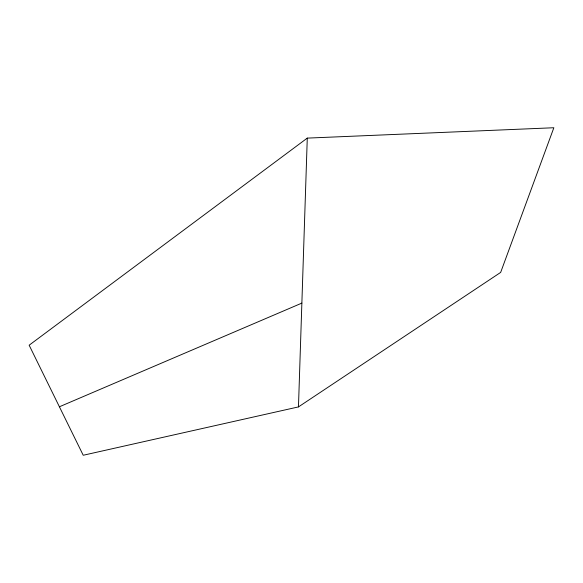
<?xml version="1.0" encoding="UTF-8"?>
<svg xmlns="http://www.w3.org/2000/svg" width="583" height="583" viewBox="0 0 583 583"><rect width="100%" height="100%" fill="white"/><g stroke="black" fill="none" stroke-linecap="round" stroke-linejoin="round"><path stroke-width="0.87" d="M298.467 406.905L307.277 138.113L553.85 127.743L500.659 272.407L298.467 406.905L83.223 455.257L29.15 345.202L307.277 138.113M59.4 406.774L301.87 303.102"/></g></svg>
